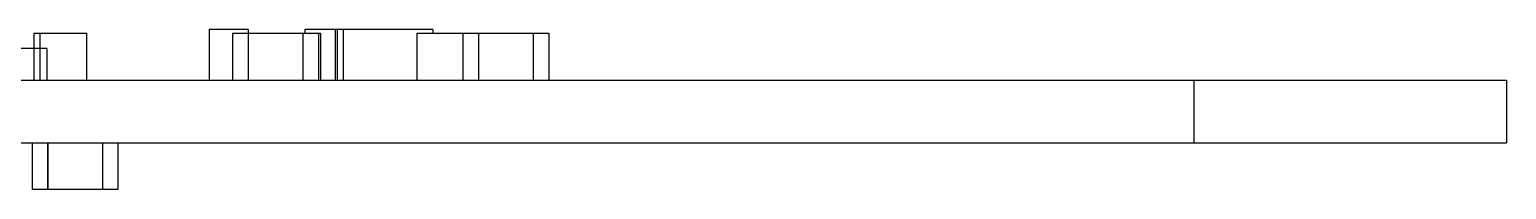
# Model space of a CAD drawing. Header units: millimetres. Extents: x 0 to 594, y 0 to 420.
# Drawn here: x 206.79 to 225.69, y 145.74 to 147.79 of the extents above; entities that cross this region are included whole.
import ezdxf

# ---------------------------------------------------------------- set-up
doc = ezdxf.new("R2010")
doc.units = ezdxf.units.MM
doc.header["$LTSCALE"] = 32.67
doc.layers.get('0').update_dxf_attribs({"linetype": 'CONTINUOUS'})

msp = doc.modelspace()

# ---------------------------------------------------------------- linework, layer by layer
at = {"color": 7, "linetype": 'CONTINUOUS'}
for p, q in [((209.586, 147.795), (209.086, 147.795)), ((209.086, 147.795), (209.086, 147.145)), ((209.586, 147.795), (209.586, 147.745)), ((211.95, 147.795), (210.311, 147.795)), ((210.311, 147.795), (210.311, 147.745)), ((210.698, 147.795), (210.698, 147.145)), ((210.724, 147.795), (210.724, 147.145)), ((210.8, 147.795), (210.8, 147.145)), ((211.95, 147.795), (211.95, 147.745)), ((206.842, 147.745), (207.517, 147.745)), ((206.842, 147.745), (206.842, 147.145)), ((206.919, 147.745), (206.919, 147.145)), ((207.517, 147.745), (207.517, 147.145)), ((209.386, 147.745), (210.511, 147.745)), ((209.386, 147.745), (209.386, 147.145)), ((209.585, 147.745), (209.585, 147.145)), ((209.586, 147.745), (209.586, 147.145)), ((210.285, 147.745), (210.285, 147.145)), ((210.286, 147.745), (210.286, 147.145)), ((210.485, 147.745), (210.485, 147.145)), ((210.511, 147.745), (210.511, 147.145)), ((211.745, 147.745), (212.532, 147.745)), ((211.745, 147.745), (211.745, 147.145)), ((212.333, 147.745), (212.333, 147.145)), ((212.532, 147.745), (212.532, 147.145)), ((212.533, 147.745), (213.232, 147.745)), ((212.533, 147.745), (212.533, 147.145)), ((213.232, 147.745), (213.232, 147.145)), ((213.233, 147.745), (213.432, 147.745)), ((213.233, 147.745), (213.233, 147.145)), ((213.432, 147.745), (213.432, 147.145)), ((207.01, 147.551), (201.168, 147.551)), ((207.01, 147.551), (207.01, 147.145)), ((140.844, 147.145), (225.687, 147.145)), ((221.688, 147.145), (221.688, 146.338)), ((225.688, 147.145), (225.688, 146.338)), ((140.844, 146.338), (225.687, 146.338)), ((206.821, 146.338), (206.821, 145.738)), ((207.02, 146.338), (207.02, 145.738)), ((207.021, 146.338), (207.021, 145.738)), ((207.72, 146.338), (207.72, 145.738)), ((207.721, 146.338), (207.721, 145.738)), ((207.92, 146.338), (207.92, 145.738)), ((207.02, 145.738), (206.821, 145.738)), ((207.72, 145.738), (207.021, 145.738)), ((207.92, 145.738), (207.721, 145.738))]:
    msp.add_line(p, q, dxfattribs=at)

doc.saveas('drawing.dxf')
